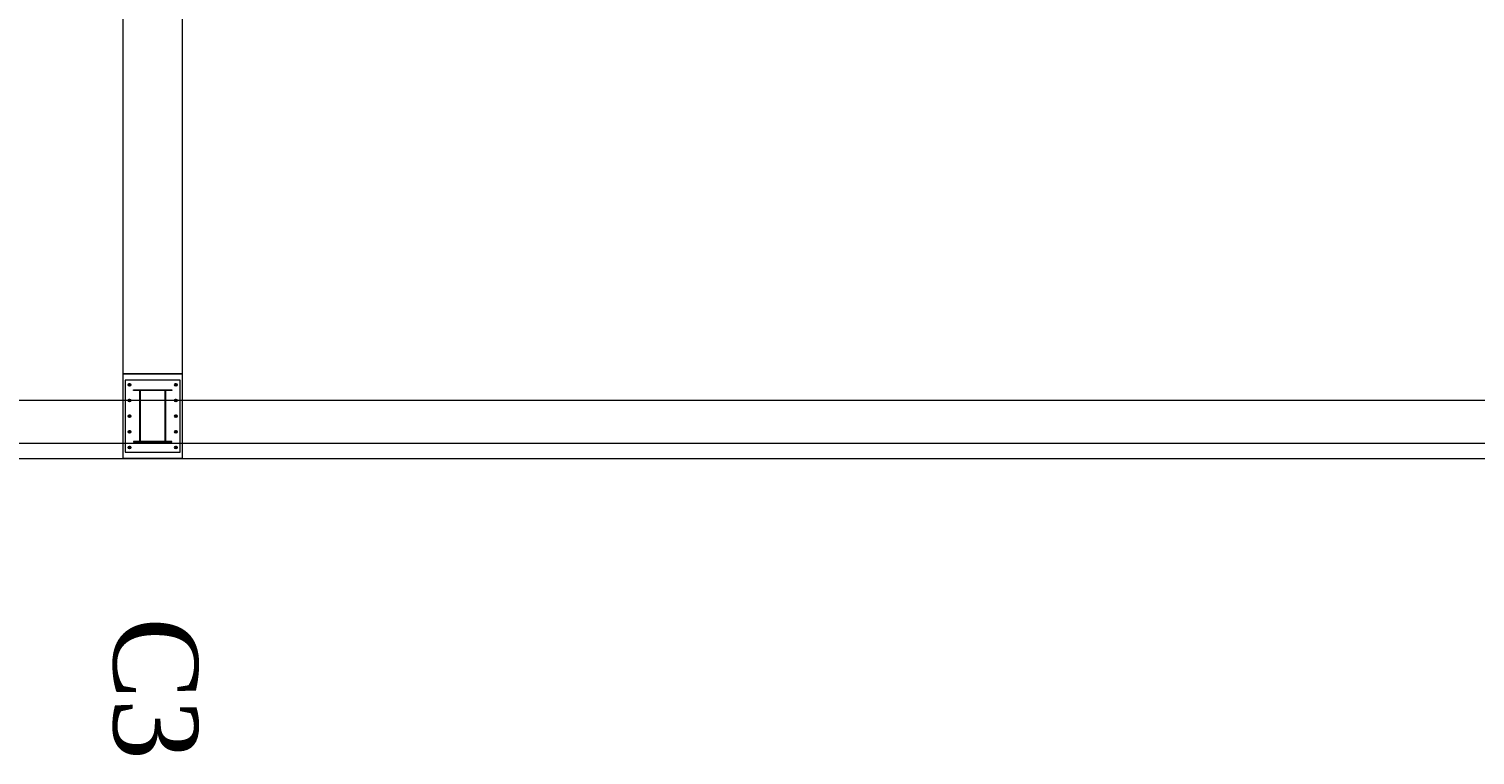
# Model space of a CAD drawing. Header units: inches. Extents: x 702888 to 852715, y 9845 to 271320.
# Drawn here: x 778101 to 795185, y 234976 to 243549 of the extents above; entities that cross this region are included whole.
import ezdxf

# ---------------------------------------------------------------- set-up
doc = ezdxf.new("R2010")
doc.units = ezdxf.units.IN
doc.header["$MEASUREMENT"] = 0
doc.header["$PDMODE"] = 34
doc.layers.get('0').update_dxf_attribs({"lineweight": 5})
doc.layers.get('Defpoints').update_dxf_attribs({"lineweight": 5})
doc.layers.add('chain', color=2, linetype='Continuous', lineweight=5)
doc.styles.add('s', font='simplex.shx', dxfattribs={"width": 0.8})
doc.styles.add('style1', font='times.ttf')
doc.dimstyles.new('mahesh', dxfattribs={"dimscale": 150, "dimtxt": 3, "dimasz": 2.5, "dimexe": 1, "dimexo": 1, "dimgap": 1, "dimtad": 1, "dimdec": 1, "dimzin": 12, "dimtxsty": 's', "dimcen": 2.5, "dimclrd": 1, "dimclre": 1, "dimclrt": 1, "dimadec": 0, "dimazin": 3, "dimtfac": 1, "dimtdec": 1, "dimtmove": 0, "dimatfit": 3, "dimfxl": 1.25, "dimlwd": 13, "dimlwe": 13, "dimarcsym": 0})

# ---------------------------------------------------------------- blocks, each defined once
blk = doc.blocks.new('*D411')
at = {"layer": 'chain', "color": 1, "linetype": 'Continuous', "lineweight": 13, "transparency": 16777216}
for p, q in [((100329, 17733), (100329, 4066)), ((14329, 13839), (14329, 4066)), ((99954, 4216), (14704, 4216))]:
    blk.add_line(p, q, dxfattribs=at)
at = {"layer": 'chain', "color": 1, "linetype": 'Continuous', "transparency": 16777216}
for points in [[(14704, 4278), (14704, 4153), (14329, 4216)], [(99954, 4278), (99954, 4153), (100329, 4216)]]:
    blk.add_solid(points, dxfattribs=at)
at = {"layer": 'Defpoints', "color": 0, "linetype": 'Continuous', "transparency": 16777216}
for p in [(100329, 17883), (14329, 13989), (14329, 4216)]:
    blk.add_point(p, dxfattribs=at)
at = {"layer": 'chain', "color": 1, "linetype": 'Continuous', "transparency": 16777216, "insert": (57329, 4591), "char_height": 450, "attachment_point": 5, "style": 's'}
blk.add_mtext('86000', dxfattribs=at)
blk = doc.blocks.new('A$C76b9bb42')
at = {"color": 3}
for p, q in [((67680.5667, 4403.1859), (67644.5667, 4403.1859)), ((67662.5667, 4385.1859), (67662.5667, 4421.1859)), ((68194.5667, 4403.1859), (68230.5667, 4403.1859)), ((68212.5667, 4385.1859), (68212.5667, 4421.1859)), ((67680.5667, 4218.1859), (67644.5667, 4218.1859)), ((67662.5667, 4200.1859), (67662.5667, 4236.1859)), ((68194.5667, 4218.1859), (68230.5667, 4218.1859)), ((68212.5667, 4200.1859), (68212.5667, 4236.1859)), ((67680.5667, 4033.1859), (67644.5667, 4033.1859)), ((67662.5667, 4051.1859), (67662.5667, 4015.1859)), ((68194.5667, 4033.1859), (68230.5667, 4033.1859)), ((68212.5667, 4051.1859), (68212.5667, 4015.1859)), ((67680.5667, 3848.1859), (67644.5667, 3848.1859)), ((67662.5667, 3866.1859), (67662.5667, 3830.1859)), ((68194.5667, 3848.1859), (68230.5667, 3848.1859)), ((68212.5667, 3866.1859), (68212.5667, 3830.1859)), ((67680.5667, 3663.1859), (67644.5667, 3663.1859)), ((67662.5667, 3681.1859), (67662.5667, 3645.1859)), ((68194.5667, 3663.1859), (68230.5667, 3663.1859)), ((68212.5667, 3681.1859), (68212.5667, 3645.1859))]:
    blk.add_line(p, q, dxfattribs=at)
at = {"color": 152, "true_color": 0x2776bb}
for points in [[(14008.076, 27551.1859), (14008.076, 3533.1859), (100808.5667, 3533.1859), (100808.5667, 27551.1859)], [(14188.076, 27371.1859), (14188.076, 3713.1859), (100628.5667, 3713.1859), (100628.5667, 27371.1859)]]:
    blk.add_lwpolyline(points, close=True, dxfattribs=at)
for points in [[(68287.5667, 27106.1859), (68287.5667, 4533.1859), (67587.5667, 4533.1859), (67587.5667, 27106.1859)], [(68287.5667, 4533.1859), (68287.5667, 3533.1859), (67587.5667, 3533.1859), (67587.5667, 4533.1859)], [(68262.5667, 3608.1859), (68262.5667, 4458.1859), (67612.5667, 4458.1859), (67612.5667, 3608.1859)], [(68162.5667, 4343.1859), (68162.5667, 4333.1859), (67712.5667, 4333.1859), (67712.5667, 4343.1859)], [(67792.5667, 3733.1859), (67792.5667, 4333.1859), (67782.5667, 4333.1859), (67782.5667, 3733.1859)], [(68092.5667, 3733.1859), (68092.5667, 4333.1859), (68082.5667, 4333.1859), (68082.5667, 3733.1859)], [(68162.5667, 3723.1859), (68162.5667, 3733.1859), (67712.5667, 3733.1859), (67712.5667, 3723.1859)]]:
    blk.add_lwpolyline(points, close=True)
at = {"color": 3}
for centre in [(67662.5667, 4403.1859), (68212.5667, 4403.1859), (67662.5667, 4218.1859), (68212.5667, 4218.1859), (67662.5667, 4033.1859), (68212.5667, 4033.1859), (67662.5667, 3848.1859), (68212.5667, 3848.1859), (67662.5667, 3663.1859), (68212.5667, 3663.1859)]:
    blk.add_circle(centre, 16, dxfattribs=at)
at = {"color": 7, "lineweight": -3, "style": 'style1', "width": 0.952381}
blk.add_text('C3', height=1000, rotation=270, dxfattribs=at).set_placement((67475.3241, 1653.1565))
at = {"layer": 'chain', "color": 7, "linetype": 'Continuous'}
dim = blk.add_linear_dim(base=(14328.5667, 4215.5228), p1=(100328.5667, 17883.4779), p2=(14328.5667, 13988.6232), dimstyle='mahesh', override={"dimfxl": 0.35}, dxfattribs=at)
dim.commit()
dim.dimension.update_dxf_attribs({"geometry": '*D411', "text_midpoint": (57328.5667, 4590.5228)})

msp = doc.modelspace()

# ---------------------------------------------------------------- block references
at = {"layer": 'chain', "color": 1}
msp.add_blockref('A$C76b9bb42', (711625.145, 234945.321), dxfattribs=at)

doc.saveas('drawing.dxf')
